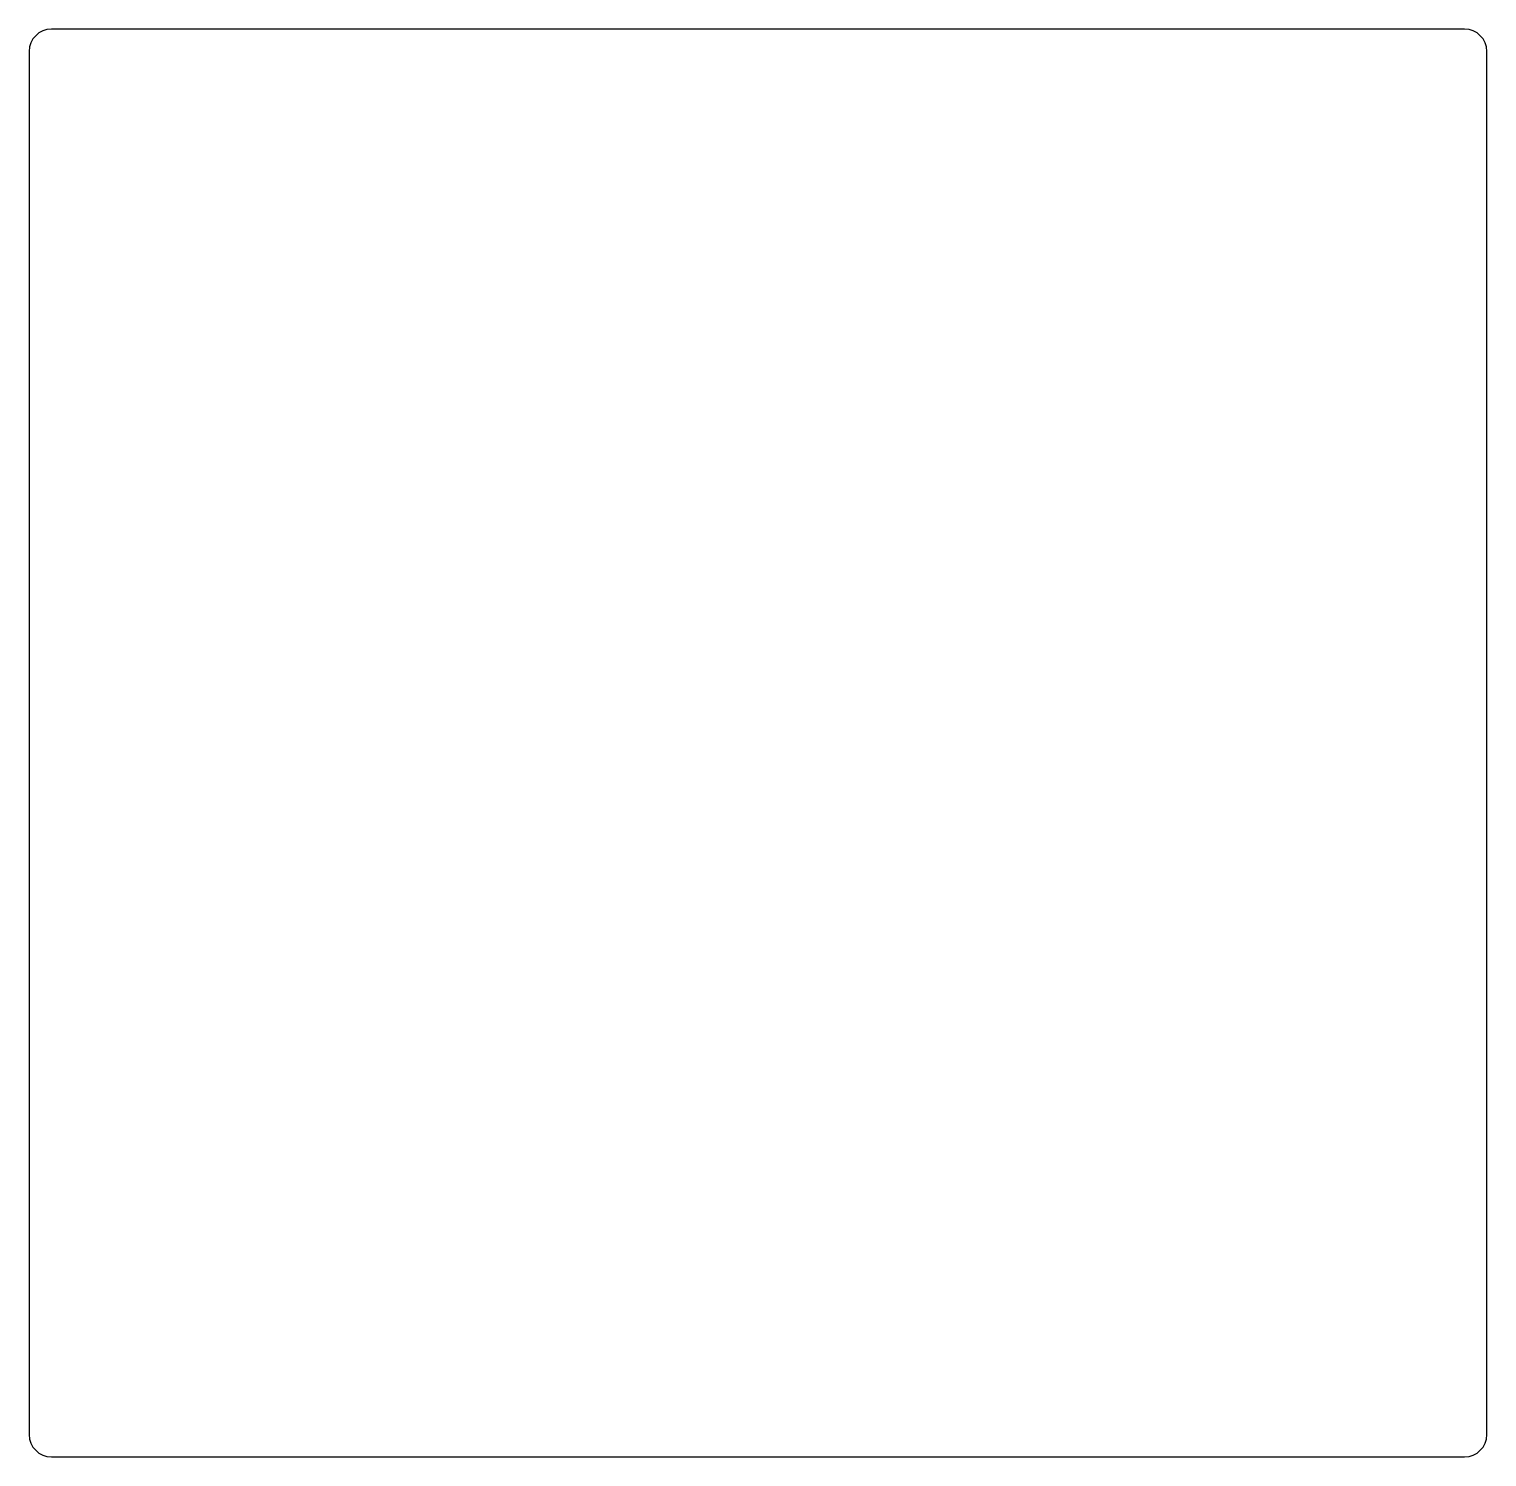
# Model space of a CAD drawing. Header units: millimetres. Extents: x 0 to 98, y 0 to 96.
import ezdxf

# ---------------------------------------------------------------- set-up
doc = ezdxf.new("R2010")
doc.units = ezdxf.units.MM

msp = doc.modelspace()

# ---------------------------------------------------------------- linework, layer by layer
at = {"linetype": 'CONTINUOUS'}
for p, q in [((96.5, 96), (1.5, 96)), ((0, 94.5), (0, 1.5)), ((98, 1.5), (98, 94.5)), ((1.5, 0), (96.5, 0))]:
    msp.add_line(p, q, dxfattribs=at)
for centre, start, end in [((1.5, 94.5), 90, 180), ((96.5, 94.5), 0, 90), ((1.5, 1.5), 180, 270), ((96.5, 1.5), 270, 360)]:
    msp.add_arc(centre, 1.5, start, end, dxfattribs=at)

doc.saveas('drawing.dxf')
